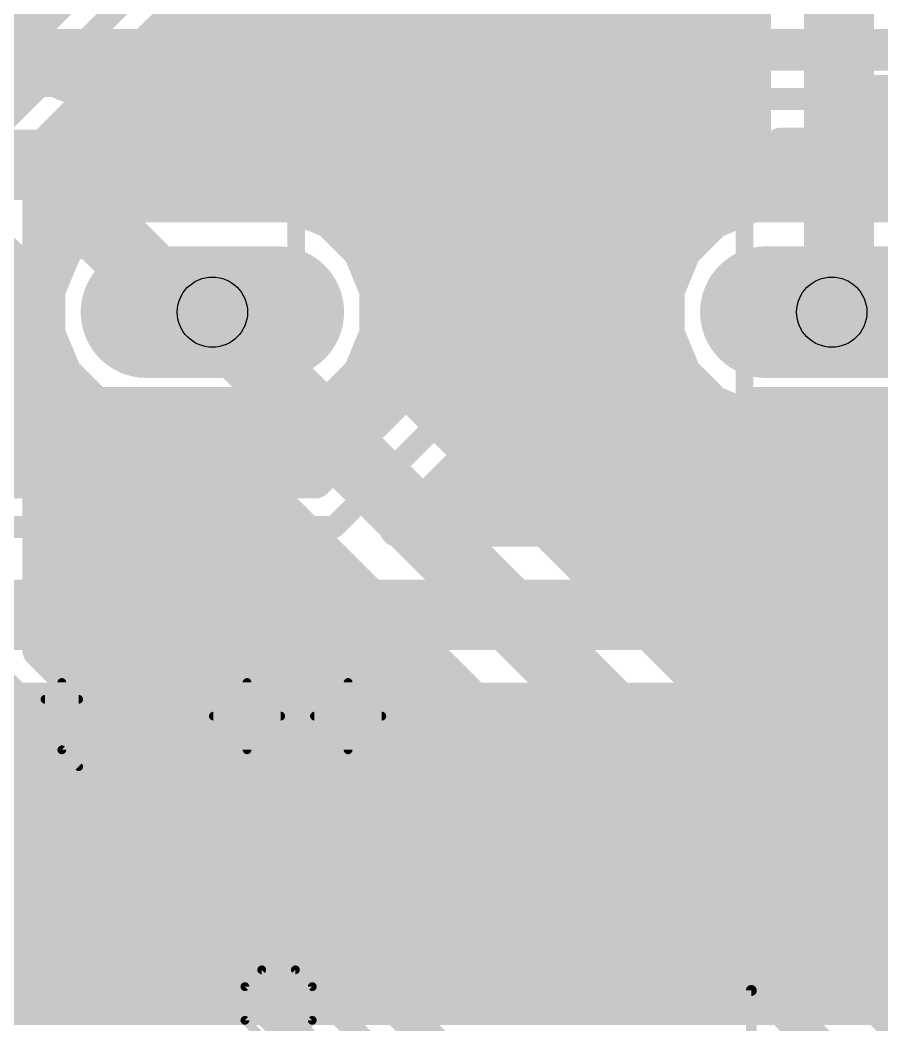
# Model space of a CAD drawing. Extents: x 0 to 10.8, y 0 to 6.1.
# Drawn here: x 2.1219 to 2.5145, y 1.6081 to 2.066 of the extents above; entities that cross this region are included whole.
import ezdxf

# ---------------------------------------------------------------- set-up
doc = ezdxf.new("R2010")
doc.units = 0
for name, color, linetype in [('1', 22, 'CONTINUOUS'), ('116', 253, 'CONTINUOUS'), ('16', 175, 'CONTINUOUS'), ('17', 82, 'CONTINUOUS'), ('21', 253, 'CONTINUOUS'), ('29', 253, 'CONTINUOUS'), ('30', 253, 'CONTINUOUS'), ('44', 253, 'CONTINUOUS')]:
    doc.layers.add(name, color=color, linetype=linetype)

# ---------------------------------------------------------------- blocks, each defined once
blk = doc.blocks.new('LONGP100')
at = {"const_width": 1}
blk.add_lwpolyline([(-0.5, 0), (0.5, 0)], dxfattribs=at)
at = {"const_width": 0.5}
for points in [[(-0.5, 0.25, 1), (-0.5, -0.25)], [(0.5, -0.25, 1), (0.5, 0.25)]]:
    blk.add_lwpolyline(points, format="xyb", dxfattribs=at)

msp = doc.modelspace()

# ---------------------------------------------------------------- linework, layer by layer
at = {"layer": '1'}
for points, const_width in [([(2.379, 2.313697), (2.089, 2.023697)], 0.016), ([(2.11, 2.015), (2.4, 2.305)], 0.01), ([(2.130996, 2.006299), (2.408697, 2.284)], 0.016), ([(2.495, 2.23), (2.495, 2.025)], 0.032), ([(2.456, 2.183913), (2.456, 2.032756)], 0.016), ([(1.998697, 2.064), (2.129303, 2.064)], 0.016), ([(2.188697, 2.064), (2.456, 2.064)], 0.016), ([(2.172697, 2.048), (2.456, 2.048)], 0.016), ([(2.156697, 2.032), (2.456, 2.032)], 0.016), ([(2.456, 2.032756), (2.456, 1.981909)], 0.016), ([(2.495, 2.025), (2.495, 1.935)], 0.032), ([(2.495, 2.025), (2.59, 2.025)], 0.032), ([(2.140697, 2.016), (2.456, 2.016)], 0.016), ([(2.130996, 1.778697), (2.130996, 2.006299)], 0.016), ([(2.130996, 2), (2.456, 2)], 0.016), ([(2.130996, 1.984), (2.456, 1.984)], 0.016), ([(2.17378, 1.981909), (2.155768, 1.974449)], 0.016), ([(2.245272, 1.981909), (2.17378, 1.981909)], 0.016), ([(2.263283, 1.974449), (2.245272, 1.981909)], 0.016), ([(2.455945, 1.981909), (2.437933, 1.974449)], 0.016), ([(2.456, 1.981909), (2.455945, 1.981909)], 0.016), ([(2.155768, 1.974449), (2.141988, 1.960669)], 0.016), ([(2.277063, 1.960669), (2.263283, 1.974449)], 0.016), ([(2.437933, 1.974449), (2.424154, 1.960669)], 0.016), ([(2.130996, 1.968), (2.149319, 1.968)], 0.016), ([(2.269732, 1.968), (2.431484, 1.968)], 0.016), ([(2.141988, 1.960669), (2.134528, 1.942657)], 0.016), ([(2.284524, 1.942657), (2.277063, 1.960669)], 0.016), ([(2.424154, 1.960669), (2.416693, 1.942657)], 0.016), ([(2.130996, 1.952), (2.138398, 1.952)], 0.016), ([(2.280657, 1.952), (2.420563, 1.952)], 0.016), ([(2.495, 1.935), (2.491693, 1.932913)], 0.032), ([(2.134528, 1.942657), (2.134528, 1.923165)], 0.016), ([(2.21, 1.93), (2.209528, 1.932913)], 0.032), ([(2.284524, 1.923165), (2.284524, 1.942657)], 0.016), ([(2.416693, 1.942657), (2.416693, 1.923165)], 0.016), ([(2.130996, 1.936), (2.134528, 1.936)], 0.016), ([(2.995, 1.145), (2.21, 1.93)], 0.032), ([(2.284524, 1.936), (2.416693, 1.936)], 0.016), ([(2.130996, 1.92), (2.135839, 1.92)], 0.016), ([(2.134528, 1.923165), (2.141988, 1.905154)], 0.016), ([(2.28085, 1.914299), (2.284524, 1.923165)], 0.016), ([(2.283209, 1.92), (2.418004, 1.92)], 0.016), ([(2.416693, 1.923165), (2.424154, 1.905154)], 0.016), ([(3.017091, 1.178059), (2.28085, 1.914299)], 0.016), ([(2.130996, 1.904), (2.143142, 1.904)], 0.016), ([(2.141988, 1.905154), (2.155768, 1.891374)], 0.016), ([(2.29115, 1.904), (2.425307, 1.904)], 0.016), ([(2.424154, 1.905154), (2.437933, 1.891374)], 0.016), ([(2.130996, 1.888), (2.163913, 1.888)], 0.016), ([(2.155768, 1.891374), (2.17378, 1.883913)], 0.016), ([(2.30715, 1.888), (2.446079, 1.888)], 0.016), ([(2.437933, 1.891374), (2.455945, 1.883913)], 0.016), ([(2.17378, 1.883913), (2.200929, 1.883913)], 0.016), ([(2.200929, 1.883913), (2.956, 1.128843)], 0.016), ([(2.455945, 1.883913), (2.527437, 1.883913)], 0.016), ([(2.130996, 1.872), (2.212843, 1.872)], 0.016), ([(2.32315, 1.872), (2.959, 1.872)], 0.016), ([(2.130996, 1.856), (2.228843, 1.856)], 0.016), ([(2.33915, 1.856), (2.959, 1.856)], 0.016), ([(2.130996, 1.84), (2.244843, 1.84)], 0.016), ([(2.35515, 1.84), (2.959, 1.84)], 0.016), ([(2.130996, 1.824), (2.260843, 1.824)], 0.016), ([(2.37115, 1.824), (2.959, 1.824)], 0.016), ([(2.130996, 1.808), (2.276843, 1.808)], 0.016), ([(2.38715, 1.808), (2.959, 1.808)], 0.016), ([(2.130996, 1.792), (2.292843, 1.792)], 0.016), ([(2.40315, 1.792), (2.968299, 1.792)], 0.016), ([(2.33937, 1.570319), (2.130996, 1.778697)], 0.016), ([(2.133693, 1.776), (2.308843, 1.776)], 0.016), ([(2.41915, 1.776), (3.629299, 1.776)], 0.016), ([(2.355, 1.525), (2.11, 1.77)], 0.01), ([(2.149693, 1.76), (2.324843, 1.76)], 0.016), ([(2.43515, 1.76), (3.645299, 1.76)], 0.016), ([(2.101299, 1.749), (2.309185, 1.541114)], 0.016), ([(2.165693, 1.744), (2.340843, 1.744)], 0.016), ([(2.45115, 1.744), (3.661299, 1.744)], 0.016), ([(1.900996, 1.728), (2.122299, 1.728)], 0.016), ([(2.181693, 1.728), (2.356843, 1.728)], 0.016), ([(2.46715, 1.728), (3.677299, 1.728)], 0.016), ([(1.900996, 1.712), (2.138299, 1.712)], 0.016), ([(2.197693, 1.712), (2.372843, 1.712)], 0.016), ([(2.48315, 1.712), (3.693299, 1.712)], 0.016), ([(1.900996, 1.696), (2.154299, 1.696)], 0.016), ([(2.213693, 1.696), (2.388843, 1.696)], 0.016), ([(2.49915, 1.696), (3.709299, 1.696)], 0.016), ([(1.900996, 1.68), (2.170299, 1.68)], 0.016), ([(2.229693, 1.68), (2.404843, 1.68)], 0.016), ([(2.51515, 1.68), (3.725299, 1.68)], 0.016), ([(1.900996, 1.664), (2.186299, 1.664)], 0.016), ([(2.245693, 1.664), (2.420843, 1.664)], 0.016), ([(1.900996, 1.648), (2.202299, 1.648)], 0.016), ([(2.261693, 1.648), (2.436843, 1.648)], 0.016), ([(1.891697, 1.632), (2.218299, 1.632)], 0.016), ([(2.277693, 1.632), (2.452843, 1.632)], 0.016), ([(1.875697, 1.616), (2.234299, 1.616)], 0.016), ([(2.293693, 1.616), (2.468843, 1.616)], 0.016)]:
    msp.add_lwpolyline(points, dxfattribs=dict(at, const_width=const_width))
for points, const_width in [([(2.129303, 2.06, 1), (2.129303, 2.068)], 0.008), ([(2.188697, 2.068, 1), (2.188697, 2.06)], 0.008), ([(2.456, 2.06, 1), (2.456, 2.068)], 0.008), ([(2.172697, 2.052, 1), (2.172697, 2.044)], 0.008), ([(2.456, 2.044, 1), (2.456, 2.052)], 0.008), ([(2.156697, 2.036, 1), (2.156697, 2.028)], 0.008), ([(2.46, 2.032756, 1), (2.452, 2.032756)], 0.008), ([(2.456, 2.028, 1), (2.456, 2.036)], 0.008), ([(2.503, 2.025, 1), (2.487, 2.025)], 0.016), ([(2.495, 2.033, 1), (2.495, 2.017)], 0.016), ([(2.452, 2.032756, 1), (2.46, 2.032756)], 0.008), ([(2.487, 2.025, 1), (2.503, 2.025)], 0.016), ([(2.140697, 2.02, 1), (2.140697, 2.012)], 0.008), ([(2.456, 2.012, 1), (2.456, 2.02)], 0.008), ([(2.134996, 2.006299, 1), (2.126996, 2.006299)], 0.008), ([(2.128168, 2.009128, 1), (2.133824, 2.003471)], 0.008), ([(2.130996, 2.004, 1), (2.130996, 1.996)], 0.008), ([(2.456, 1.996, 1), (2.456, 2.004)], 0.008), ([(2.130996, 1.988, 1), (2.130996, 1.98)], 0.008), ([(2.456, 1.98, 1), (2.456, 1.988)], 0.008), ([(2.17378, 1.985909, 1), (2.17378, 1.977909)], 0.008), ([(2.17531, 1.978214, 1), (2.172249, 1.985605)], 0.008), ([(2.246802, 1.985605, 1), (2.243741, 1.978214)], 0.008), ([(2.245272, 1.977909, 1), (2.245272, 1.985909)], 0.008), ([(2.455945, 1.985909, 1), (2.455945, 1.977909)], 0.008), ([(2.457476, 1.978214, 1), (2.454414, 1.985605)], 0.008), ([(2.456, 1.977909, 1), (2.456, 1.985909)], 0.008), ([(2.452, 1.981909, 1), (2.46, 1.981909)], 0.008), ([(2.154237, 1.978144, 1), (2.157298, 1.970753)], 0.008), ([(2.158596, 1.97162, 1), (2.152939, 1.977277)], 0.008), ([(2.266112, 1.977277, 1), (2.260455, 1.97162)], 0.008), ([(2.261753, 1.970753, 1), (2.264814, 1.978144)], 0.008), ([(2.436402, 1.978144, 1), (2.439464, 1.970753)], 0.008), ([(2.440761, 1.97162, 1), (2.435105, 1.977277)], 0.008), ([(2.130996, 1.972, 1), (2.130996, 1.964)], 0.008), ([(2.149319, 1.964, 1), (2.149319, 1.972)], 0.008), ([(2.269732, 1.972, 1), (2.269732, 1.964)], 0.008), ([(2.431484, 1.964, 1), (2.431484, 1.972)], 0.008), ([(2.13916, 1.963498, 1), (2.144817, 1.957841)], 0.008), ([(2.145684, 1.959139, 1), (2.138293, 1.9622)], 0.008), ([(2.280759, 1.9622, 1), (2.273367, 1.959139)], 0.008), ([(2.274235, 1.957841, 1), (2.279891, 1.963498)], 0.008), ([(2.421325, 1.963498, 1), (2.426982, 1.957841)], 0.008), ([(2.427849, 1.959139, 1), (2.420458, 1.9622)], 0.008), ([(2.130996, 1.956, 1), (2.130996, 1.948)], 0.008), ([(2.138398, 1.948, 1), (2.138398, 1.956)], 0.008), ([(2.280657, 1.956, 1), (2.280657, 1.948)], 0.008), ([(2.420563, 1.948, 1), (2.420563, 1.956)], 0.008), ([(2.499269, 1.928234, 1), (2.490731, 1.941766)], 0.016), ([(2.138528, 1.942657, 1), (2.130528, 1.942657)], 0.008), ([(2.130832, 1.944188, 1), (2.138223, 1.941127)], 0.008), ([(2.217424, 1.934194, 1), (2.201631, 1.931633)], 0.016), ([(2.288524, 1.942657, 1), (2.280524, 1.942657)], 0.008), ([(2.280828, 1.941127, 1), (2.288219, 1.944188)], 0.008), ([(2.420693, 1.942657, 1), (2.412693, 1.942657)], 0.008), ([(2.412997, 1.944188, 1), (2.420388, 1.941127)], 0.008), ([(2.487424, 1.939679, 1), (2.495962, 1.926148)], 0.016), ([(2.130996, 1.94, 1), (2.130996, 1.932)], 0.008), ([(2.134528, 1.932, 1), (2.134528, 1.94)], 0.008), ([(2.215657, 1.935657, 1), (2.204343, 1.924343)], 0.016), ([(2.284524, 1.94, 1), (2.284524, 1.932)], 0.008), ([(2.416693, 1.932, 1), (2.416693, 1.94)], 0.008), ([(2.487, 1.935, 1), (2.503, 1.935)], 0.016), ([(2.202103, 1.928719, 1), (2.217897, 1.931281)], 0.016), ([(2.130996, 1.924, 1), (2.130996, 1.916)], 0.008), ([(2.138223, 1.924696, 1), (2.130832, 1.921635)], 0.008), ([(2.135839, 1.916, 1), (2.135839, 1.924)], 0.008), ([(2.283209, 1.924, 1), (2.283209, 1.916)], 0.008), ([(2.288219, 1.921634, 1), (2.280828, 1.924696)], 0.008), ([(2.420388, 1.924696, 1), (2.412997, 1.921635)], 0.008), ([(2.418004, 1.916, 1), (2.418004, 1.924)], 0.008), ([(2.130528, 1.923165, 1), (2.138528, 1.923165)], 0.008), ([(2.280524, 1.923165, 1), (2.288524, 1.923165)], 0.008), ([(2.412693, 1.923165, 1), (2.420693, 1.923165)], 0.008), ([(2.283679, 1.917128, 1), (2.278022, 1.911471)], 0.008), ([(2.277155, 1.91583, 1), (2.284546, 1.912768)], 0.008), ([(2.130996, 1.908, 1), (2.130996, 1.9)], 0.008), ([(2.144817, 1.907982, 1), (2.13916, 1.902325)], 0.008), ([(2.138293, 1.903623, 1), (2.145684, 1.906684)], 0.008), ([(2.143142, 1.9, 1), (2.143142, 1.908)], 0.008), ([(2.29115, 1.908, 1), (2.29115, 1.9)], 0.008), ([(2.426982, 1.907982, 1), (2.421325, 1.902325)], 0.008), ([(2.420458, 1.903623, 1), (2.427849, 1.906684)], 0.008), ([(2.425307, 1.9, 1), (2.425307, 1.908)], 0.008), ([(2.130996, 1.892, 1), (2.130996, 1.884)], 0.008), ([(2.157298, 1.89507, 1), (2.154237, 1.887678)], 0.008), ([(2.152939, 1.888546, 1), (2.158596, 1.894202)], 0.008), ([(2.163913, 1.884, 1), (2.163913, 1.892)], 0.008), ([(2.30715, 1.892, 1), (2.30715, 1.884)], 0.008), ([(2.439464, 1.89507, 1), (2.436402, 1.887678)], 0.008), ([(2.435105, 1.888546, 1), (2.440761, 1.894202)], 0.008), ([(2.446079, 1.884, 1), (2.446079, 1.892)], 0.008), ([(2.17378, 1.887913, 1), (2.17378, 1.879913)], 0.008), ([(2.172249, 1.880218, 1), (2.17531, 1.887609)], 0.008), ([(2.203758, 1.886742, 1), (2.198101, 1.881085)], 0.008), ([(2.200929, 1.879913, 1), (2.200929, 1.887913)], 0.008), ([(2.455945, 1.887913, 1), (2.455945, 1.879913)], 0.008), ([(2.454414, 1.880218, 1), (2.457476, 1.887609)], 0.008), ([(2.130996, 1.876, 1), (2.130996, 1.868)], 0.008), ([(2.212843, 1.868, 1), (2.212843, 1.876)], 0.008), ([(2.32315, 1.876, 1), (2.32315, 1.868)], 0.008), ([(2.130996, 1.86, 1), (2.130996, 1.852)], 0.008), ([(2.228843, 1.852, 1), (2.228843, 1.86)], 0.008), ([(2.33915, 1.86, 1), (2.33915, 1.852)], 0.008), ([(2.130996, 1.844, 1), (2.130996, 1.836)], 0.008), ([(2.244843, 1.836, 1), (2.244843, 1.844)], 0.008), ([(2.35515, 1.844, 1), (2.35515, 1.836)], 0.008), ([(2.130996, 1.828, 1), (2.130996, 1.82)], 0.008), ([(2.260843, 1.82, 1), (2.260843, 1.828)], 0.008), ([(2.37115, 1.828, 1), (2.37115, 1.82)], 0.008), ([(2.130996, 1.812, 1), (2.130996, 1.804)], 0.008), ([(2.276843, 1.804, 1), (2.276843, 1.812)], 0.008), ([(2.38715, 1.812, 1), (2.38715, 1.804)], 0.008), ([(2.130996, 1.796, 1), (2.130996, 1.788)], 0.008), ([(2.292843, 1.788, 1), (2.292843, 1.796)], 0.008), ([(2.40315, 1.796, 1), (2.40315, 1.788)], 0.008), ([(2.133825, 1.781525, 1), (2.128168, 1.775868)], 0.008), ([(2.126996, 1.778697, 1), (2.134996, 1.778697)], 0.008), ([(2.133693, 1.78, 1), (2.133693, 1.772)], 0.008), ([(2.308843, 1.772, 1), (2.308843, 1.78)], 0.008), ([(2.41915, 1.78, 1), (2.41915, 1.772)], 0.008), ([(2.149693, 1.764, 1), (2.149693, 1.756)], 0.008), ([(2.324843, 1.756, 1), (2.324843, 1.764)], 0.008), ([(2.43515, 1.764, 1), (2.43515, 1.756)], 0.008), ([(2.165693, 1.748, 1), (2.165693, 1.74)], 0.008), ([(2.340843, 1.74, 1), (2.340843, 1.748)], 0.008), ([(2.45115, 1.748, 1), (2.45115, 1.74)], 0.008), ([(2.122299, 1.724, 1), (2.122299, 1.732)], 0.008), ([(2.181693, 1.732, 1), (2.181693, 1.724)], 0.008), ([(2.356843, 1.724, 1), (2.356843, 1.732)], 0.008), ([(2.46715, 1.732, 1), (2.46715, 1.724)], 0.008), ([(2.138299, 1.708, 1), (2.138299, 1.716)], 0.008), ([(2.197693, 1.716, 1), (2.197693, 1.708)], 0.008), ([(2.372843, 1.708, 1), (2.372843, 1.716)], 0.008), ([(2.48315, 1.716, 1), (2.48315, 1.708)], 0.008), ([(2.154299, 1.692, 1), (2.154299, 1.7)], 0.008), ([(2.213693, 1.7, 1), (2.213693, 1.692)], 0.008), ([(2.388843, 1.692, 1), (2.388843, 1.7)], 0.008), ([(2.49915, 1.7, 1), (2.49915, 1.692)], 0.008), ([(2.170299, 1.676, 1), (2.170299, 1.684)], 0.008), ([(2.229693, 1.684, 1), (2.229693, 1.676)], 0.008), ([(2.404843, 1.676, 1), (2.404843, 1.684)], 0.008), ([(2.51515, 1.684, 1), (2.51515, 1.676)], 0.008), ([(2.186299, 1.66, 1), (2.186299, 1.668)], 0.008), ([(2.245693, 1.668, 1), (2.245693, 1.66)], 0.008), ([(2.420843, 1.66, 1), (2.420843, 1.668)], 0.008), ([(2.202299, 1.644, 1), (2.202299, 1.652)], 0.008), ([(2.261693, 1.652, 1), (2.261693, 1.644)], 0.008), ([(2.436843, 1.644, 1), (2.436843, 1.652)], 0.008), ([(2.218299, 1.628, 1), (2.218299, 1.636)], 0.008), ([(2.277693, 1.636, 1), (2.277693, 1.628)], 0.008), ([(2.452843, 1.628, 1), (2.452843, 1.636)], 0.008), ([(2.234299, 1.612, 1), (2.234299, 1.62)], 0.008), ([(2.293693, 1.62, 1), (2.293693, 1.612)], 0.008), ([(2.468843, 1.612, 1), (2.468843, 1.62)], 0.008)]:
    msp.add_lwpolyline(points, format="xyb", dxfattribs=dict(at, const_width=const_width))
at = {"layer": '116', "const_width": 0.012047}
for points in [[(2.209528, 1.920984, 1), (2.209528, 1.944843, 1), (2.209528, 1.920984)], [(2.491693, 1.920984, 1), (2.491693, 1.944843, 1), (2.491693, 1.920984)]]:
    msp.add_lwpolyline(points, format="xyb", dxfattribs=at)
at = {"layer": '16'}
for points, const_width in [([(1.798697, 2.054), (3.018697, 2.054)], 0.016), ([(2.451299, 2.050996), (2.439, 2.038697)], 0.016), ([(3.016299, 2.050996), (2.451299, 2.050996)], 0.016), ([(1.792697, 2.048), (2.448303, 2.048)], 0.016), ([(2.12224, 2.038996), (2.06724, 2.038996)], 0.016), ([(2.137756, 2.038996), (2.12224, 2.038996)], 0.016), ([(2.152091, 2.033059), (2.137756, 2.038996)], 0.016), ([(2.439, 2.038697), (2.256299, 1.855996)], 0.016), ([(2.20324, 1.981909), (2.152091, 2.033059)], 0.016), ([(2.15315, 2.032), (2.432303, 2.032)], 0.016), ([(2.265, 1.835), (2.46, 2.03)], 0.01), ([(2.46, 2.03), (3.025, 2.03)], 0.01), ([(2.16915, 2.016), (2.416303, 2.016)], 0.016), ([(2.13, 2), (2.075, 2)], 0.032), ([(2.195, 1.935), (2.13, 2)], 0.032), ([(2.293689, 1.833996), (2.468697, 2.009)], 0.016), ([(2.468697, 2.009), (3.016299, 2.009)], 0.016), ([(2.18515, 2), (2.400303, 2)], 0.016), ([(2.459693, 2), (2.824091, 2)], 0.016), ([(2.20115, 1.984), (2.384303, 1.984)], 0.016), ([(2.443693, 1.984), (2.811835, 1.984)], 0.016), ([(2.245272, 1.981909), (2.20324, 1.981909)], 0.016), ([(2.263283, 1.974449), (2.245272, 1.981909)], 0.016), ([(2.455945, 1.981909), (2.437933, 1.974449)], 0.016), ([(2.527437, 1.981909), (2.455945, 1.981909)], 0.016), ([(2.277063, 1.960669), (2.263283, 1.974449)], 0.016), ([(2.437933, 1.974449), (2.424154, 1.960669)], 0.016), ([(2.269732, 1.968), (2.368303, 1.968)], 0.016), ([(2.427693, 1.968), (2.431484, 1.968)], 0.016), ([(2.113843, 1.961), (2.134528, 1.940315)], 0.016), ([(2.284524, 1.942657), (2.277063, 1.960669)], 0.016), ([(2.424154, 1.960669), (2.416693, 1.942657)], 0.016), ([(2.08215, 1.952), (2.122843, 1.952)], 0.016), ([(2.280657, 1.952), (2.352303, 1.952)], 0.016), ([(2.411693, 1.952), (2.420563, 1.952)], 0.016), ([(2.205, 1.935), (2.195, 1.935)], 0.032), ([(2.209528, 1.932913), (2.205, 1.935)], 0.032), ([(2.134528, 1.940315), (2.134528, 1.923165)], 0.016), ([(2.284524, 1.923165), (2.284524, 1.942657)], 0.016), ([(2.416693, 1.942657), (2.416693, 1.923165)], 0.016), ([(2.084524, 1.936), (2.134528, 1.936)], 0.016), ([(2.284524, 1.936), (2.336303, 1.936)], 0.016), ([(2.395693, 1.936), (2.416693, 1.936)], 0.016), ([(2.083209, 1.92), (2.135839, 1.92)], 0.016), ([(2.134528, 1.923165), (2.141988, 1.905154)], 0.016), ([(2.277063, 1.905154), (2.284524, 1.923165)], 0.016), ([(2.283209, 1.92), (2.320303, 1.92)], 0.016), ([(2.379693, 1.92), (2.418004, 1.92)], 0.016), ([(2.416693, 1.923165), (2.424154, 1.905154)], 0.016), ([(2.075909, 1.904), (2.143142, 1.904)], 0.016), ([(2.141988, 1.905154), (2.155768, 1.891374)], 0.016), ([(2.263283, 1.891374), (2.277063, 1.905154)], 0.016), ([(2.275909, 1.904), (2.304303, 1.904)], 0.016), ([(2.363693, 1.904), (2.425307, 1.904)], 0.016), ([(2.424154, 1.905154), (2.437933, 1.891374)], 0.016), ([(2.055134, 1.888), (2.163913, 1.888)], 0.016), ([(2.155768, 1.891374), (2.17378, 1.883913)], 0.016), ([(2.245272, 1.883913), (2.263283, 1.891374)], 0.016), ([(2.255134, 1.888), (2.288303, 1.888)], 0.016), ([(2.347693, 1.888), (2.446079, 1.888)], 0.016), ([(2.437933, 1.891374), (2.455945, 1.883913)], 0.016), ([(2.17378, 1.883913), (2.245272, 1.883913)], 0.016), ([(2.455945, 1.883913), (2.527437, 1.883913)], 0.016), ([(1.853906, 1.872), (2.272303, 1.872)], 0.016), ([(2.331693, 1.872), (2.707843, 1.872)], 0.016), ([(1.860996, 1.856), (2.256303, 1.856)], 0.016), ([(2.256299, 1.855996), (1.860996, 1.855996)], 0.016), ([(2.315693, 1.856), (2.723843, 1.856)], 0.016), ([(2.299693, 1.84), (2.742579, 1.84)], 0.016), ([(3.448843, 1.833996), (2.293689, 1.833996)], 0.016), ([(1.84, 1.835), (2.265, 1.835)], 0.01), ([(3.465, 1.795), (1.605, 1.795)], 0.032), ([(1.623205, 1.756), (3.10085, 1.756)], 0.016), ([(1.488697, 1.744), (3.08885, 1.744)], 0.016), ([(1.472697, 1.728), (3.07285, 1.728)], 0.016), ([(1.456697, 1.712), (3.05685, 1.712)], 0.016), ([(1.440697, 1.696), (3.04085, 1.696)], 0.016), ([(1.424697, 1.68), (3.02485, 1.68)], 0.016), ([(1.408697, 1.664), (3.00885, 1.664)], 0.016), ([(1.392697, 1.648), (2.99285, 1.648)], 0.016), ([(1.376697, 1.632), (2.97685, 1.632)], 0.016), ([(1.360697, 1.616), (2.96085, 1.616)], 0.016)]:
    msp.add_lwpolyline(points, dxfattribs=dict(at, const_width=const_width))
for points, const_width in [([(2.451299, 2.054996, 1), (2.451299, 2.046996)], 0.008), ([(2.454128, 2.048168, 1), (2.448471, 2.053824)], 0.008), ([(2.448303, 2.044, 1), (2.448303, 2.052)], 0.008), ([(2.12224, 2.042996, 1), (2.12224, 2.034996)], 0.008), ([(2.12224, 2.034996, 1), (2.12224, 2.042996)], 0.008), ([(2.139287, 2.042692, 1), (2.136225, 2.0353)], 0.008), ([(2.137756, 2.034996, 1), (2.137756, 2.042996)], 0.008), ([(2.436172, 2.041525, 1), (2.441828, 2.035868)], 0.008), ([(2.441828, 2.035868, 1), (2.436172, 2.041525)], 0.008), ([(2.154919, 2.035887, 1), (2.149262, 2.030231)], 0.008), ([(2.15315, 2.036, 1), (2.15315, 2.028)], 0.008), ([(2.15056, 2.029363, 1), (2.153621, 2.036755)], 0.008), ([(2.432303, 2.028, 1), (2.432303, 2.036)], 0.008), ([(2.46, 2.0325, 1), (2.46, 2.0275)], 0.005), ([(2.461768, 2.028232, 1), (2.458232, 2.031768)], 0.005), ([(2.16915, 2.02, 1), (2.16915, 2.012)], 0.008), ([(2.416303, 2.012, 1), (2.416303, 2.02)], 0.008), ([(2.135657, 2.005657, 1), (2.124343, 1.994343)], 0.016), ([(2.13, 1.992, 1), (2.13, 2.008)], 0.016), ([(2.468697, 2.013, 1), (2.468697, 2.005)], 0.008), ([(2.471525, 2.006172, 1), (2.465868, 2.011828)], 0.008), ([(2.18515, 2.004, 1), (2.18515, 1.996)], 0.008), ([(2.400303, 1.996, 1), (2.400303, 2.004)], 0.008), ([(2.459693, 2.004, 1), (2.459693, 1.996)], 0.008), ([(2.20115, 1.988, 1), (2.20115, 1.98)], 0.008), ([(2.384303, 1.98, 1), (2.384303, 1.988)], 0.008), ([(2.443693, 1.988, 1), (2.443693, 1.98)], 0.008), ([(2.20324, 1.985909, 1), (2.20324, 1.977909)], 0.008), ([(2.200412, 1.979081, 1), (2.206069, 1.984738)], 0.008), ([(2.246802, 1.985605, 1), (2.243741, 1.978214)], 0.008), ([(2.245272, 1.977909, 1), (2.245272, 1.985909)], 0.008), ([(2.455945, 1.985909, 1), (2.455945, 1.977909)], 0.008), ([(2.457476, 1.978214, 1), (2.454414, 1.985605)], 0.008), ([(2.266112, 1.977277, 1), (2.260455, 1.97162)], 0.008), ([(2.261753, 1.970753, 1), (2.264814, 1.978144)], 0.008), ([(2.436402, 1.978144, 1), (2.439464, 1.970753)], 0.008), ([(2.440761, 1.97162, 1), (2.435105, 1.977277)], 0.008), ([(2.269732, 1.972, 1), (2.269732, 1.964)], 0.008), ([(2.368303, 1.964, 1), (2.368303, 1.972)], 0.008), ([(2.427693, 1.972, 1), (2.427693, 1.964)], 0.008), ([(2.431484, 1.964, 1), (2.431484, 1.972)], 0.008), ([(2.280759, 1.9622, 1), (2.273367, 1.959139)], 0.008), ([(2.274235, 1.957841, 1), (2.279891, 1.963498)], 0.008), ([(2.421325, 1.963498, 1), (2.426982, 1.957841)], 0.008), ([(2.427849, 1.959139, 1), (2.420458, 1.9622)], 0.008), ([(2.122843, 1.948, 1), (2.122843, 1.956)], 0.008), ([(2.280657, 1.956, 1), (2.280657, 1.948)], 0.008), ([(2.352303, 1.948, 1), (2.352303, 1.956)], 0.008), ([(2.411693, 1.956, 1), (2.411693, 1.948)], 0.008), ([(2.420563, 1.948, 1), (2.420563, 1.956)], 0.008), ([(2.195, 1.943, 1), (2.195, 1.927)], 0.016), ([(2.208348, 1.942266, 1), (2.201652, 1.927734)], 0.016), ([(2.205, 1.927, 1), (2.205, 1.943)], 0.016), ([(2.138528, 1.940315, 1), (2.130528, 1.940315)], 0.008), ([(2.131699, 1.937487, 1), (2.137356, 1.943143)], 0.008), ([(2.189343, 1.929343, 1), (2.200657, 1.940657)], 0.016), ([(2.206179, 1.925648, 1), (2.212876, 1.940179)], 0.016), ([(2.288524, 1.942657, 1), (2.280524, 1.942657)], 0.008), ([(2.280828, 1.941127, 1), (2.288219, 1.944188)], 0.008), ([(2.420693, 1.942657, 1), (2.412693, 1.942657)], 0.008), ([(2.412997, 1.944188, 1), (2.420388, 1.941127)], 0.008), ([(2.134528, 1.932, 1), (2.134528, 1.94)], 0.008), ([(2.284524, 1.94, 1), (2.284524, 1.932)], 0.008), ([(2.336303, 1.932, 1), (2.336303, 1.94)], 0.008), ([(2.395693, 1.94, 1), (2.395693, 1.932)], 0.008), ([(2.416693, 1.932, 1), (2.416693, 1.94)], 0.008), ([(2.138223, 1.924696, 1), (2.130832, 1.921635)], 0.008), ([(2.135839, 1.916, 1), (2.135839, 1.924)], 0.008), ([(2.283209, 1.924, 1), (2.283209, 1.916)], 0.008), ([(2.288219, 1.921635, 1), (2.280828, 1.924696)], 0.008), ([(2.320303, 1.916, 1), (2.320303, 1.924)], 0.008), ([(2.379693, 1.924, 1), (2.379693, 1.916)], 0.008), ([(2.420388, 1.924696, 1), (2.412997, 1.921635)], 0.008), ([(2.418004, 1.916, 1), (2.418004, 1.924)], 0.008), ([(2.130528, 1.923165, 1), (2.138528, 1.923165)], 0.008), ([(2.280524, 1.923165, 1), (2.288524, 1.923165)], 0.008), ([(2.412693, 1.923165, 1), (2.420693, 1.923165)], 0.008), ([(2.144817, 1.907982, 1), (2.13916, 1.902325)], 0.008), ([(2.138293, 1.903623, 1), (2.145684, 1.906684)], 0.008), ([(2.143142, 1.9, 1), (2.143142, 1.908)], 0.008), ([(2.275909, 1.908, 1), (2.275909, 1.9)], 0.008), ([(2.273367, 1.906684, 1), (2.280759, 1.903623)], 0.008), ([(2.279891, 1.902325, 1), (2.274235, 1.907982)], 0.008), ([(2.304303, 1.9, 1), (2.304303, 1.908)], 0.008), ([(2.363693, 1.908, 1), (2.363693, 1.9)], 0.008), ([(2.426982, 1.907982, 1), (2.421325, 1.902325)], 0.008), ([(2.420458, 1.903623, 1), (2.427849, 1.906684)], 0.008), ([(2.425307, 1.9, 1), (2.425307, 1.908)], 0.008), ([(2.157298, 1.89507, 1), (2.154237, 1.887678)], 0.008), ([(2.152939, 1.888546, 1), (2.158596, 1.894202)], 0.008), ([(2.163913, 1.884, 1), (2.163913, 1.892)], 0.008), ([(2.255134, 1.892, 1), (2.255134, 1.884)], 0.008), ([(2.260455, 1.894202, 1), (2.266112, 1.888546)], 0.008), ([(2.264814, 1.887678, 1), (2.261753, 1.89507)], 0.008), ([(2.288303, 1.884, 1), (2.288303, 1.892)], 0.008), ([(2.347693, 1.892, 1), (2.347693, 1.884)], 0.008), ([(2.439464, 1.89507, 1), (2.436402, 1.887678)], 0.008), ([(2.435105, 1.888546, 1), (2.440761, 1.894202)], 0.008), ([(2.446079, 1.884, 1), (2.446079, 1.892)], 0.008), ([(2.17378, 1.887913, 1), (2.17378, 1.879913)], 0.008), ([(2.172249, 1.880218, 1), (2.17531, 1.887609)], 0.008), ([(2.243741, 1.887609, 1), (2.246802, 1.880218)], 0.008), ([(2.245272, 1.879913, 1), (2.245272, 1.887913)], 0.008), ([(2.455945, 1.887913, 1), (2.455945, 1.879913)], 0.008), ([(2.454414, 1.880218, 1), (2.457476, 1.887609)], 0.008), ([(2.272303, 1.868, 1), (2.272303, 1.876)], 0.008), ([(2.331693, 1.876, 1), (2.331693, 1.868)], 0.008), ([(2.256299, 1.851996, 1), (2.256299, 1.859996)], 0.008), ([(2.256303, 1.852, 1), (2.256303, 1.86)], 0.008), ([(2.315693, 1.86, 1), (2.315693, 1.852)], 0.008), ([(2.253471, 1.858824, 1), (2.259128, 1.853168)], 0.008), ([(2.299693, 1.844, 1), (2.299693, 1.836)], 0.008), ([(2.293689, 1.837996, 1), (2.293689, 1.829996)], 0.008), ([(2.263232, 1.836768, 1), (2.266768, 1.833232)], 0.005), ([(2.265, 1.8325, 1), (2.265, 1.8375)], 0.005), ([(2.290861, 1.836825, 1), (2.296517, 1.831168)], 0.008)]:
    msp.add_lwpolyline(points, format="xyb", dxfattribs=dict(at, const_width=const_width))
at = {"layer": '21'}
for points, const_width in [([(2.247717, 1.894724), (2.247717, 2.371102)], 0.008), ([(2.451929, 2.371102), (2.451929, 1.894724)], 0.008), ([(2.247717, 1.894724), (1.969764, 1.894724)], 0.008), ([(2.729882, 1.894724), (2.451929, 1.894724)], 0.008), ([(2.140921, 1.764142), (2.140921, 1.733449)], 0.004), ([(2.225319, 1.764142), (2.225319, 1.733449)], 0.004), ([(2.271354, 1.764142), (2.271354, 1.733449)], 0.004), ([(2.133252, 1.756469), (2.148594, 1.756469)], 0.004), ([(2.209976, 1.748795), (2.240665, 1.748795)], 0.004), ([(2.256012, 1.748795), (2.286701, 1.748795)], 0.004), ([(2.140921, 1.733449), (2.148594, 1.72578)], 0.004), ([(2.231992, 1.633185), (2.224319, 1.625512)], 0.004), ([(2.247339, 1.633185), (2.231992, 1.633185)], 0.004), ([(2.255008, 1.625512), (2.247339, 1.633185)], 0.004), ([(1.655039, 1.62378), (2.455039, 1.62378)], 0.005), ([(2.224319, 1.625512), (2.224319, 1.610165)], 0.004), ([(2.255008, 1.610165), (2.255008, 1.625512)], 0.004), ([(2.455039, 1.62378), (2.455039, 0.32378)], 0.005), ([(2.224319, 1.610165), (2.231992, 1.602496)], 0.004), ([(2.247339, 1.602496), (2.255008, 1.610165)], 0.004)]:
    msp.add_lwpolyline(points, dxfattribs=dict(at, const_width=const_width))
for points, const_width in [([(2.245717, 1.894724, 1), (2.249717, 1.894724)], 0.004), ([(2.247717, 1.892724, 1), (2.247717, 1.896724)], 0.004), ([(2.451929, 1.896724, 1), (2.451929, 1.892724)], 0.004), ([(2.449929, 1.894724, 1), (2.453929, 1.894724)], 0.004), ([(2.141921, 1.764142, 1), (2.139921, 1.764142)], 0.002), ([(2.226319, 1.764142, 1), (2.224319, 1.764142)], 0.002), ([(2.272354, 1.764142, 1), (2.270354, 1.764142)], 0.002), ([(2.133252, 1.757469, 1), (2.133252, 1.755469)], 0.002), ([(2.148594, 1.755469, 1), (2.148594, 1.757469)], 0.002), ([(2.209976, 1.749795, 1), (2.209976, 1.747795)], 0.002), ([(2.240665, 1.747795, 1), (2.240665, 1.749795)], 0.002), ([(2.256012, 1.749795, 1), (2.256012, 1.747795)], 0.002), ([(2.286701, 1.747795, 1), (2.286701, 1.749795)], 0.002), ([(2.141628, 1.734156, 1), (2.140214, 1.732742)], 0.002), ([(2.139921, 1.733449, 1), (2.141921, 1.733449)], 0.002), ([(2.224319, 1.733449, 1), (2.226319, 1.733449)], 0.002), ([(2.270354, 1.733449, 1), (2.272354, 1.733449)], 0.002), ([(2.147888, 1.725072, 1), (2.149301, 1.726487)], 0.002), ([(2.231992, 1.634185, 1), (2.231992, 1.632185)], 0.002), ([(2.232699, 1.632478, 1), (2.231285, 1.633892)], 0.002), ([(2.248046, 1.633892, 1), (2.246631, 1.632478)], 0.002), ([(2.247339, 1.632185, 1), (2.247339, 1.634185)], 0.002), ([(2.225319, 1.625512, 1), (2.223319, 1.625512)], 0.002), ([(2.223612, 1.626219, 1), (2.225026, 1.624805)], 0.002), ([(2.256008, 1.625512, 1), (2.254008, 1.625512)], 0.002), ([(2.254301, 1.624805, 1), (2.255715, 1.626219)], 0.002), ([(2.456289, 1.62378, 1), (2.453789, 1.62378)], 0.0025), ([(2.455039, 1.62253, 1), (2.455039, 1.62503)], 0.0025), ([(2.225026, 1.610873, 1), (2.223612, 1.609458)], 0.002), ([(2.255715, 1.609458, 1), (2.254301, 1.610872)], 0.002), ([(2.223319, 1.610165, 1), (2.225319, 1.610165)], 0.002), ([(2.254008, 1.610165, 1), (2.256008, 1.610165)], 0.002)]:
    msp.add_lwpolyline(points, format="xyb", dxfattribs=dict(at, const_width=const_width))
at = {"layer": '44'}
for centre in [(2.209528, 1.932913), (2.491693, 1.932913)]:
    msp.add_circle(centre, 0.016, dxfattribs=at)

# ---------------------------------------------------------------- block references
at = {"layer": '17', "xscale": 0.052, "yscale": 0.052}
for p in [(2.209528, 1.932913), (2.209528, 1.932913), (2.491693, 1.932913), (2.491693, 1.932913)]:
    msp.add_blockref('LONGP100', p, dxfattribs=at)
at = {"layer": '29', "xscale": 0.06, "yscale": 0.06}
for p in [(2.209528, 1.932913), (2.491693, 1.932913)]:
    msp.add_blockref('LONGP100', p, dxfattribs=at)
at = {"layer": '30', "xscale": 0.06, "yscale": 0.06}
for p in [(2.209528, 1.932913), (2.491693, 1.932913)]:
    msp.add_blockref('LONGP100', p, dxfattribs=at)

doc.saveas('drawing.dxf')
